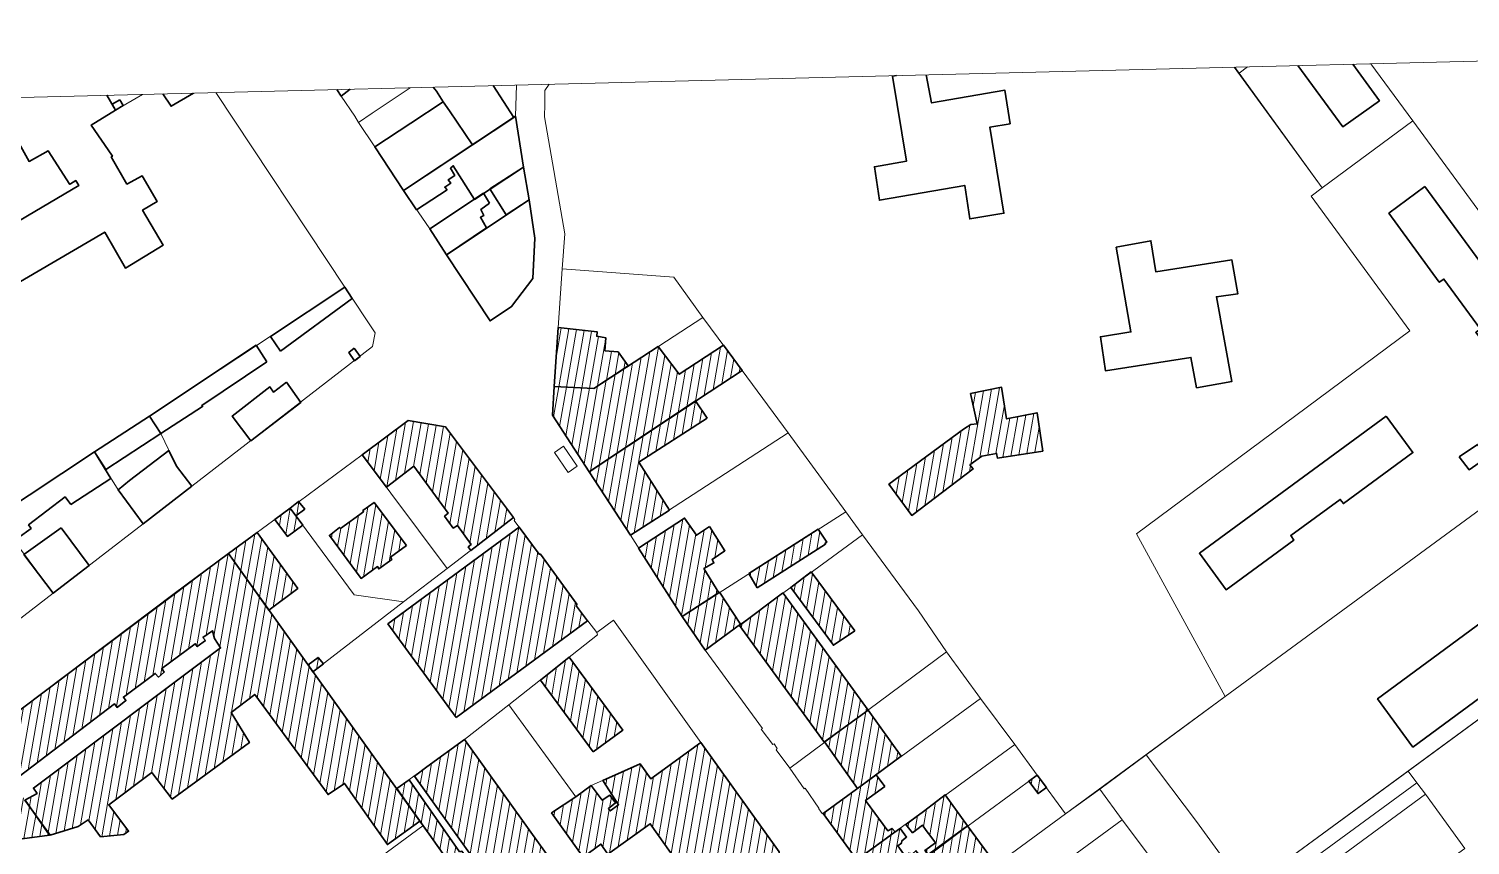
# Model space of a CAD drawing. Extents: x 1215 to 2028, y -6 to 499.
# Drawn here: x 1444.6 to 1744.8, y 328.6 to 498.6 of the extents above; entities that cross this region are included whole.
import ezdxf

# ---------------------------------------------------------------- set-up
doc = ezdxf.new("R2010")
doc.units = 0
doc.layers.add('Ar1-Site', color=6, linetype='CONTINUOUS', lineweight=18)
doc.layers.add('Ar2-Coupe-Gras', color=7, linetype='CONTINUOUS', lineweight=35)
pattern_1 = [(260.1565, (1590.8917, 222.358), (1.56413, -0.2713945), [])]

msp = doc.modelspace()

# ---------------------------------------------------------------- hatches: boundary and pattern name
at = {"layer": 'Ar1-Site'}
h = msp.add_hatch(dxfattribs=at)
h.set_pattern_fill('ANSI31', color=256, scale=0.5, style=0)
h.set_pattern_definition(pattern_1)
h.paths.add_polyline_path([(1564.593, 431.534), (1564.774, 434.287), (1562.892, 434.615), (1562.995, 435.492), (1554.853, 436.413), (1554.034, 424.151), (1562.289, 423.732), (1569.418, 428.407), (1567.346, 431.353)])
h = msp.add_hatch(dxfattribs=at)
h.set_pattern_fill('ANSI31', color=256, scale=0.5, style=0)
h.set_pattern_definition(pattern_1)
h.paths.add_polyline_path([(1586.292, 422.957), (1561.348, 406.346), (1553.684, 418.146), (1554.034, 424.151), (1562.289, 423.732), (1575.688, 432.436), (1580.079, 426.674), (1589.295, 432.775), (1593.174, 427.5)])
h = msp.add_hatch(dxfattribs=at)
h.set_pattern_fill('ANSI31', color=256, scale=0.5, style=0)
h.set_pattern_definition(pattern_1)
h.paths.add_polyline_path([(1640.761, 422.69), (1647.225, 423.976), (1648.263, 417.381), (1654.602, 418.663), (1655.8, 410.699), (1646.343, 409.214), (1646.194, 410.21), (1643.085, 409.632), (1640.632, 407.822), (1641.278, 406.964), (1628.528, 397.278), (1623.745, 403.779), (1639.322, 415.285), (1640.798, 416.196), (1642.168, 416.355)])
h = msp.add_hatch(dxfattribs=at)
h.set_pattern_fill('ANSI31', color=256, scale=0.5, style=0)
h.set_pattern_definition(pattern_1)
h.paths.add_polyline_path([(1585.926, 417.576), (1583.464, 421.137), (1561.348, 406.346), (1569.921, 393.194), (1578.035, 398.392), (1571.666, 408.352)])
h = msp.add_hatch(dxfattribs=at)
h.set_pattern_fill('ANSI31', color=256, scale=0.5, style=0)
h.set_pattern_definition(pattern_1)
h.paths.add_polyline_path([(1524.843, 407.559), (1519.082, 403.169), (1514.042, 409.913), (1523.608, 417.022), (1531.385, 415.717), (1545.597, 396.834), (1536.648, 389.991), (1536.13, 390.727), (1536.742, 391.242), (1533.896, 395.169), (1533.035, 394.648), (1531.225, 397.101), (1531.958, 397.744)])
h = msp.add_hatch(dxfattribs=at)
h.set_pattern_fill('ANSI31', color=256, scale=0.5, style=0)
h.set_pattern_definition(pattern_1)
h.paths.add_polyline_path([(1500.244, 397.203), (1502.082, 398.623), (1500.793, 400.214), (1499.08, 398.798)])
h = msp.add_hatch(dxfattribs=at)
h.set_pattern_fill('ANSI31', color=256, scale=0.5, style=0)
h.set_pattern_definition(pattern_1)
h.paths.add_polyline_path([(1523.257, 391.031), (1519.945, 388.575), (1520.207, 388.082), (1517.508, 386.141), (1517.246, 386.634), (1513.809, 384.175), (1507.215, 393.13), (1509.297, 394.805), (1509.553, 394.562), (1514.338, 398.054), (1514.207, 398.3), (1516.538, 399.982)])
h = msp.add_hatch(dxfattribs=at)
h.set_pattern_fill('ANSI31', color=256, scale=0.5, style=0)
h.set_pattern_definition(pattern_1)
h.paths.add_polyline_path([(1501.667, 395.24), (1498.477, 392.912), (1495.89, 396.47), (1499.08, 398.798)])
h = msp.add_hatch(dxfattribs=at)
h.set_pattern_fill('ANSI31', color=256, scale=0.5, style=0)
h.set_pattern_definition(pattern_1)
h.paths.add_polyline_path([(1586.365, 394.978), (1589.613, 389.937), (1586.911, 388.121), (1587.304, 387.381), (1585.209, 386.205), (1588.333, 381.161), (1580.712, 376.224), (1571.612, 390.488), (1581.2, 396.723), (1583.662, 393.161)])
h = msp.add_hatch(dxfattribs=at)
h.set_pattern_fill('ANSI31', color=256, scale=0.5, style=0)
h.set_pattern_definition(pattern_1)
h.paths.add_polyline_path([(1494.612, 377.576), (1500.62, 382.098), (1492.21, 393.755), (1486.199, 389.358)])
h = msp.add_hatch(dxfattribs=at)
h.set_pattern_fill('ANSI31', color=256, scale=0.5, style=0)
h.set_pattern_definition(pattern_1)
h.paths.add_polyline_path([(1533.644, 355.19), (1560.997, 375.358), (1558.672, 378.423), (1558.787, 378.801), (1551.157, 389.228), (1550.908, 389.222), (1546.77, 394.865), (1519.417, 374.697)])
h = msp.add_hatch(dxfattribs=at)
h.set_pattern_fill('ANSI31', color=256, scale=0.5, style=0)
h.set_pattern_definition(pattern_1)
h.paths.add_polyline_path([(1596.301, 382.234), (1594.603, 385.19), (1608.988, 394.417), (1610.804, 391.714), (1610.436, 391.455), (1610.564, 391.334)])
h = msp.add_hatch(dxfattribs=at)
h.set_pattern_fill('ANSI31', color=256, scale=0.5, style=0)
h.set_pattern_definition(pattern_1)
h.paths.add_polyline_path([(1486.774, 356.27), (1491.677, 360.015), (1506.937, 339.16), (1510.376, 341.494), (1519.314, 328.726), (1526.061, 333.641), (1486.199, 389.358), (1474.916, 380.957), (1429.67, 346.977), (1429.124, 343.84), (1440.142, 327.751), (1443.21, 329.951), (1448.937, 330.719), (1443.885, 337.963), (1443.239, 338.821), (1442.259, 338.047), (1441.348, 339.523), (1440.243, 338.746), (1439.856, 339.236), (1440.827, 340.385), (1441.685, 341.031), (1440.908, 342.136), (1442.506, 343.175), (1442.637, 342.928), (1462.496, 358.038), (1463.014, 357.302), (1464.853, 358.721), (1464.335, 359.458), (1470.958, 364.37), (1471.601, 363.636), (1472.824, 364.666), (1472.306, 365.403), (1479.297, 370.574), (1479.687, 369.959), (1481.404, 371.251), (1480.889, 371.862), (1482.852, 373.285), (1483.267, 371.672), (1484.565, 369.706), (1445.571, 340.503), (1446.348, 339.398), (1443.76, 337.96), (1449.062, 330.722), (1454.889, 332.491), (1456.977, 333.917), (1459.564, 330.359), (1464.423, 330.855), (1465.406, 331.504), (1461.272, 337.022), (1470.223, 343.741), (1474.482, 338.226), (1490.553, 349.994)])
h.paths.add_polyline_path([(1506.009, 366.368), (1504.851, 367.713), (1502.766, 366.162), (1503.802, 364.689)], flags=17)
h = msp.add_hatch(dxfattribs=at)
h.set_pattern_fill('ANSI31', color=256, scale=0.5, style=0)
h.set_pattern_definition(pattern_1)
h.paths.add_polyline_path([(1616.636, 373.248), (1607.586, 385.513), (1603.295, 382.284), (1612.214, 370.264)])
h = msp.add_hatch(dxfattribs=at)
h.set_pattern_fill('ANSI31', color=256, scale=0.5, style=0)
h.set_pattern_definition(pattern_1)
h.paths.add_polyline_path([(1592.867, 374.654), (1588.455, 381.289), (1580.712, 376.224), (1585.508, 369.224)])
h = msp.add_hatch(dxfattribs=at)
h.set_pattern_fill('ANSI31', color=256, scale=0.5, style=0)
h.set_pattern_definition(pattern_1)
h.paths.add_polyline_path([(1619.422, 356.704), (1601.7, 381.12), (1601.575, 381.117), (1592.624, 374.398), (1610.346, 349.982), (1610.343, 350.107)])
h = msp.add_hatch(dxfattribs=at)
h.set_pattern_fill('ANSI31', color=256, scale=0.5, style=0)
h.set_pattern_definition(pattern_1)
h.paths.add_polyline_path([(1562.178, 348.032), (1551.187, 362.997), (1557.189, 367.769), (1568.31, 352.556)])
h = msp.add_hatch(dxfattribs=at)
h.set_pattern_fill('ANSI31', color=256, scale=0.5, style=0)
h.set_pattern_definition(pattern_1)
h.paths.add_polyline_path([(1619.422, 356.704), (1626.281, 347.131), (1617.205, 340.409), (1610.343, 350.107)])
h = msp.add_hatch(dxfattribs=at)
h.set_pattern_fill('ANSI31', color=256, scale=0.5, style=0)
h.set_pattern_definition(pattern_1)
h.paths.add_polyline_path([(1524.954, 342.982), (1559.512, 294.627), (1570.064, 302.26), (1548.841, 331.835), (1535.382, 350.611), (1527.529, 344.919)])
h = msp.add_hatch(dxfattribs=at)
h.set_pattern_fill('ANSI31', color=256, scale=0.5, style=0)
h.set_pattern_definition(pattern_1)
h.paths.add_polyline_path([(1560.101, 326.12), (1553.5, 335.324), (1558.538, 338.697), (1561.728, 341.025), (1564.052, 337.96), (1565.65, 338.999), (1566.814, 337.405), (1565.344, 336.244), (1565.731, 335.754), (1567.448, 337.046), (1564.199, 342.086), (1571.983, 345.528), (1574.183, 342.46), (1584.614, 349.965), (1600.919, 327.262), (1600.616, 324.382), (1574.973, 305.755), (1571.74, 310.171), (1584.012, 318.971), (1574.042, 333.088), (1565.206, 326.747), (1563.78, 328.835)])
h = msp.add_hatch(dxfattribs=at)
h.set_pattern_fill('ANSI31', color=256, scale=0.5, style=0)
h.set_pattern_definition(pattern_1)
h.paths.add_polyline_path([(1622.941, 340.802), (1621.131, 343.255), (1610.089, 335.235), (1617.076, 325.541), (1625.05, 331.361), (1624.407, 332.095), (1623.546, 331.574), (1618.89, 337.953)])
h = msp.add_hatch(dxfattribs=at)
h.set_pattern_fill('ANSI31', color=256, scale=0.5, style=0)
h.set_pattern_definition(pattern_1)
h.paths.add_polyline_path([(1654.609, 343.215), (1656.547, 340.641), (1654.83, 339.349), (1652.892, 341.924)])
h = msp.add_hatch(dxfattribs=at)
h.set_pattern_fill('ANSI31', color=256, scale=0.5, style=0)
h.set_pattern_definition(pattern_1)
h.paths.add_polyline_path([(1534.341, 327.226), (1523.849, 342.204), (1521.271, 340.391), (1533.183, 323.575), (1555.832, 291.912), (1558.531, 293.853), (1534.837, 327.364)])
h.paths.add_polyline_path([(1532.997, 310.954), (1531.399, 309.915), (1533.337, 307.34), (1527.816, 303.33), (1524.842, 307.378), (1531.958, 312.552)], flags=17)
h = msp.add_hatch(dxfattribs=at)
h.set_pattern_fill('ANSI31', color=256, scale=0.5, style=0)
h.set_pattern_definition(pattern_1)
h.paths.add_polyline_path([(1632.699, 330.178), (1631.539, 331.648), (1630.761, 332.753), (1628.677, 331.202), (1627.26, 332.915), (1630.94, 335.63), (1635.475, 339.116), (1640.134, 332.612), (1632.041, 326.539), (1631.267, 327.519), (1633.476, 329.073)])
h = msp.add_hatch(dxfattribs=at)
h.set_pattern_fill('ANSI31', color=256, scale=0.5, style=0)
h.set_pattern_definition(pattern_1)
h.paths.add_polyline_path([(1617.076, 325.541), (1623.945, 330.584), (1624.067, 330.712), (1626.155, 332.138), (1626.158, 332.014), (1627.45, 330.297), (1626.47, 329.523), (1626.358, 329.021), (1625.621, 328.503), (1627.175, 326.293), (1627.909, 326.936), (1628.661, 326.83), (1629.394, 327.472), (1630.04, 326.614), (1630.689, 325.631), (1630.567, 325.503), (1628.726, 324.208), (1621.735, 319.037)])
h = msp.add_hatch(dxfattribs=at)
h.set_pattern_fill('ANSI31', color=256, scale=0.5, style=0)
h.set_pattern_definition(pattern_1)
h.paths.add_polyline_path([(1635.417, 326.373), (1639.945, 320.116), (1646.081, 324.516), (1640.134, 332.612), (1632.159, 326.792), (1633.451, 325.075)])

# ---------------------------------------------------------------- linework, layer by layer
at = {"layer": 'Ar1-Site', "flags": 128}
for points in [[(1214.783, 478.651), (2015.984, 498.623), (2028.07, 13.758), (1226.87, -6.214)], [(1528.108, 456.982), (1522.663, 464.965), (1546.011, 480.412), (1547.649, 469.835)], [(1675.342, 393.448), (1732.248, 435.714), (1711.687, 463.806), (1714.018, 465.488), (1732.907, 479.45), (1777.519, 418.605), (1774.885, 419.039), (1693.8, 359.557)], [(1531.616, 451.573), (1528.108, 456.982), (1547.649, 469.835), (1548.819, 462.994)], [(1540.703, 437.809), (1531.616, 451.573), (1548.819, 462.994), (1550.017, 455.03), (1549.601, 446.65), (1545.125, 440.792)], [(1554.034, 424.151), (1555.672, 448.675), (1578.95, 446.882), (1585.029, 438.539), (1562.289, 423.732)], [(1510.424, 444.799), (1516.781, 435.339), (1516.228, 432.452), (1478.604, 403.409), (1475.377, 407.575), (1472.085, 414.364), (1469.748, 417.928)], [(1561.348, 406.346), (1553.684, 418.146), (1554.034, 424.151), (1562.289, 423.732), (1585.029, 438.539), (1593.174, 427.5)], [(1569.921, 393.194), (1561.348, 406.346), (1593.174, 427.5), (1602.742, 414.498)], [(1478.604, 403.409), (1468.432, 395.535), (1463.258, 402.652), (1458.315, 410.523), (1469.748, 417.928), (1472.085, 414.364), (1475.377, 407.575)], [(1687.827, 333.551), (1677.364, 347.405), (1693.8, 359.557), (1774.885, 419.039), (1777.519, 418.605), (1795.884, 393.455), (1795.453, 390.696), (1698.175, 319.319)], [(1531.385, 415.717), (1545.597, 396.834), (1531.745, 386.246), (1514.042, 409.913), (1523.608, 417.022)], [(1580.712, 376.224), (1569.921, 393.194), (1602.742, 414.498), (1614.768, 398.059)], [(1555.968, 411.708), (1558.821, 407.532), (1556.979, 406.237), (1554.127, 410.413)], [(1468.432, 395.535), (1449.681, 381.078), (1437.791, 397.02), (1458.315, 410.523), (1463.258, 402.652)], [(1499.08, 398.798), (1514.042, 409.913), (1531.745, 386.246), (1522.675, 379.275), (1512.395, 380.767)], [(1449.681, 381.078), (1439.019, 372.817), (1426.977, 389.88), (1437.791, 397.02)], [(1486.199, 389.358), (1499.08, 398.798), (1512.395, 380.767), (1522.675, 379.275), (1503.802, 364.689)], [(1545.597, 396.834), (1545.856, 396.466), (1545.737, 396.213), (1550.908, 389.222), (1551.157, 389.228), (1558.787, 378.801), (1558.672, 378.423), (1562.931, 372.908), (1563.069, 372.412), (1544.57, 357.836), (1535.382, 350.611), (1521.271, 340.391), (1503.802, 364.689), (1522.675, 379.275), (1531.745, 386.246)], [(1585.508, 369.224), (1580.712, 376.224), (1614.768, 398.059), (1618.26, 393.274)], [(1603.108, 344.68), (1600.265, 348.481), (1600.509, 348.737), (1599.859, 349.72), (1599.613, 349.589), (1597.16, 352.776), (1597.407, 352.907), (1585.508, 369.224), (1618.26, 393.274), (1629.897, 377.451), (1635.733, 368.852)], [(1466.72, 288.816), (1428.993, 344.087), (1429.67, 346.977), (1474.551, 380.573), (1486.199, 389.358), (1503.802, 364.689), (1521.271, 340.391), (1526.71, 332.657), (1504.632, 316.368)], [(1562.931, 372.908), (1566.365, 375.492), (1584.614, 349.965), (1574.183, 342.46), (1571.983, 345.528), (1561.728, 341.025), (1558.538, 338.697), (1544.57, 357.836), (1563.069, 372.412)], [(1610.089, 335.235), (1609.839, 335.229), (1609.19, 336.212), (1609.187, 336.337), (1606.335, 340.513), (1606.088, 340.382), (1603.108, 344.68), (1635.733, 368.852), (1642.844, 359.161)], [(1584.614, 349.965), (1600.919, 327.262), (1600.616, 324.382), (1555.832, 291.912), (1537.97, 316.949), (1533.183, 323.575), (1526.71, 332.657), (1521.271, 340.391), (1535.382, 350.611), (1544.57, 357.836), (1558.538, 338.697), (1561.728, 341.025), (1571.983, 345.528), (1574.183, 342.46)], [(1617.076, 325.541), (1610.089, 335.235), (1642.844, 359.161), (1649.953, 349.595)], [(1621.735, 319.037), (1617.076, 325.541), (1649.953, 349.595), (1654.609, 343.215)], [(1627.558, 310.938), (1621.735, 319.037), (1654.609, 343.215), (1660.557, 335.119)], [(1698.175, 319.319), (1731.911, 344.018), (1733.721, 341.565), (1711.883, 325.656), (1699.985, 316.865)], [(1632.217, 304.434), (1627.558, 310.938), (1660.557, 335.119), (1667.673, 340.293), (1672.329, 333.914)], [(1735.528, 339.237), (1713.693, 323.203), (1711.883, 325.656), (1733.721, 341.565)], [(1743.679, 327.948), (1721.841, 312.039), (1713.693, 323.203), (1735.528, 339.237)], [(1634.027, 301.98), (1632.217, 304.434), (1672.329, 333.914), (1678.015, 326.311), (1678.274, 325.943), (1658.158, 311.076), (1654.273, 316.6), (1641.998, 307.925), (1642.126, 307.803)], [(1472.946, 279.603), (1466.72, 288.816), (1504.632, 316.368), (1526.71, 332.657), (1533.183, 323.575)]]:
    msp.add_lwpolyline(points, close=True, dxfattribs=at)
for points in [[(1695.681, 490.639), (1714.018, 465.488), (1711.687, 463.806), (1732.248, 435.714), (1675.342, 393.448), (1693.8, 359.557), (1660.557, 335.119), (1654.609, 343.215), (1649.953, 349.595), (1642.844, 359.161), (1635.733, 368.852), (1629.897, 377.451), (1618.26, 393.274), (1614.768, 398.059), (1602.742, 414.498), (1593.174, 427.5), (1585.029, 438.539), (1578.95, 446.882), (1555.672, 448.675), (1556.24, 455.934), (1552.01, 480.312), (1552.069, 482.937), (1552.123, 485.811), (1552.99, 487.082)], [(1698.454, 490.708), (1696.683, 489.414), (1695.784, 490.641)], [(1724.135, 491.348), (1732.907, 479.45), (1714.018, 465.488), (1696.683, 489.414), (1698.454, 490.708)], [(1524.044, 486.36), (1516.141, 481.042), (1513.317, 479.098), (1512.534, 480.452), (1509.681, 484.628), (1511.537, 486.048)], [(1541.314, 486.791), (1545.643, 480.153), (1522.663, 464.965), (1516.69, 474.06), (1513.317, 479.098), (1516.141, 481.042), (1524.044, 486.36)], [(1546.224, 486.913), (1546.011, 480.412), (1545.643, 480.153), (1541.314, 486.791)], [(1483.596, 485.352), (1510.424, 444.799), (1469.748, 417.928), (1458.315, 410.523), (1437.791, 397.02), (1426.977, 389.88), (1423.044, 387.284), (1407.807, 377.161), (1366.641, 445.087), (1383.142, 454.617), (1392.377, 459.969), (1401.491, 465.193), (1410.972, 470.675), (1404.308, 483.376)], [(1468.285, 484.97), (1462.662, 481.707), (1460.901, 484.786)], [(1460.901, 484.786), (1462.662, 481.707), (1468.285, 484.97)], [(1511.537, 486.048), (1509.681, 484.628), (1508.789, 485.98)], [(1743.679, 327.948), (1735.528, 339.237), (1733.721, 341.565), (1731.911, 344.018), (1795.453, 390.696)], [(1678.015, 326.311), (1672.329, 333.914), (1667.673, 340.293), (1677.364, 347.405), (1687.827, 333.551), (1698.175, 319.319)]]:
    msp.add_lwpolyline(points, dxfattribs=at)
at = {"layer": 'Ar2-Coupe-Gras', "flags": 128}
for points in [[(1720.401, 491.255), (1725.932, 483.648), (1718.323, 478.212), (1708.92, 490.969)], [(1541.314, 486.791), (1545.643, 480.153), (1537.042, 474.443), (1532.242, 481.568), (1530.947, 483.409), (1529.518, 485.622), (1528.816, 486.479)], [(1631.508, 489.039), (1632.632, 483.196), (1647.931, 485.826), (1648.979, 478.857), (1644.751, 478.127), (1647.695, 460.213), (1640.605, 459.037), (1639.557, 466.006), (1621.77, 462.939), (1620.722, 469.908), (1627.438, 471.075), (1624.5, 488.739), (1625.355, 488.886)], [(1460.901, 484.786), (1462.662, 481.707), (1457.618, 478.584), (1461.896, 472.32), (1462.027, 472.073), (1461.781, 471.942), (1465.045, 466.277), (1468.25, 467.981), (1471.38, 462.688), (1468.303, 460.862), (1472.606, 453.6), (1464.731, 448.782), (1460.422, 456.294), (1433.459, 440.507)], [(1478.927, 485.236), (1474.259, 482.496), (1472.546, 485.076)], [(1511.538, 486.048), (1509.681, 484.628), (1508.767, 485.979)], [(1433.27, 453.119), (1455.058, 466.028), (1454.409, 467.011), (1453.301, 466.359), (1453.179, 466.231), (1448.632, 473.238), (1444.691, 471.016), (1442.6, 474.712)], [(1442.637, 342.928), (1462.496, 358.038), (1463.014, 357.302), (1464.853, 358.721), (1464.335, 359.458), (1470.958, 364.37), (1471.601, 363.636), (1472.824, 364.666), (1472.306, 365.403), (1479.297, 370.574), (1479.687, 369.959), (1481.404, 371.251), (1480.889, 371.862), (1482.852, 373.285), (1483.267, 371.672), (1484.565, 369.706), (1445.571, 340.503), (1446.348, 339.398), (1443.76, 337.96), (1449.062, 330.722), (1454.889, 332.491), (1456.977, 333.917), (1459.564, 330.359), (1464.423, 330.855), (1465.406, 331.504), (1461.272, 337.022), (1470.223, 343.741), (1474.482, 338.226), (1490.553, 349.994), (1486.774, 356.27), (1491.677, 360.015), (1506.937, 339.16), (1510.376, 341.494), (1519.314, 328.726), (1526.061, 333.641), (1486.199, 389.358), (1474.916, 380.957), (1429.67, 346.977)], [(1443.21, 329.951), (1448.937, 330.719), (1443.885, 337.963)]]:
    msp.add_lwpolyline(points, dxfattribs=at)
for points in [[(1463.607, 483.854), (1462.006, 482.94), (1462.662, 481.707), (1464.263, 482.622)], [(1524.187, 478.994), (1530.947, 483.409), (1532.242, 481.568), (1537.042, 474.443), (1522.663, 464.965), (1516.69, 474.06)], [(1531.779, 465.068), (1525.387, 460.911), (1522.663, 464.965), (1546.011, 480.412), (1547.649, 469.835), (1537.45, 463.086), (1533.028, 470.095), (1532.416, 469.581), (1533.327, 468.104), (1531.976, 467.196), (1532.494, 466.46), (1531.264, 465.68)], [(1540.642, 465.289), (1544.025, 459.877), (1548.819, 462.994), (1547.649, 469.835)], [(1735.371, 465.771), (1764.206, 426.517), (1756.597, 421.081), (1745.996, 435.432), (1746.979, 436.081), (1739.349, 446.508), (1738.366, 445.859), (1727.89, 460.213)], [(1540.592, 462.29), (1539.291, 464.381), (1528.108, 456.982), (1531.616, 451.573), (1539.971, 457.153), (1538.666, 459.369), (1539.406, 459.762), (1538.751, 460.994)], [(1531.616, 451.573), (1540.703, 437.809), (1545.125, 440.792), (1549.601, 446.65), (1550.017, 455.03), (1548.819, 462.994)], [(1671.105, 453.176), (1678.317, 454.48), (1679.353, 448.011), (1695.154, 450.528), (1696.455, 443.44), (1691.974, 442.829), (1695.162, 425.171), (1687.825, 423.864), (1686.667, 430.205), (1668.875, 427.388), (1667.823, 434.482), (1674.168, 435.515)], [(1497.016, 431.474), (1494.941, 434.545), (1510.424, 444.799), (1511.981, 442.464)], [(1564.593, 431.534), (1564.774, 434.287), (1562.892, 434.615), (1562.995, 435.492), (1554.853, 436.413), (1554.034, 424.151), (1562.289, 423.732), (1569.418, 428.407), (1567.346, 431.353)], [(1494.198, 429.28), (1491.988, 432.722), (1469.748, 417.928), (1472.085, 414.364), (1480.814, 419.953), (1480.683, 420.199)], [(1586.292, 422.957), (1561.348, 406.346), (1553.684, 418.146), (1554.034, 424.151), (1562.289, 423.732), (1575.688, 432.436), (1580.079, 426.674), (1589.295, 432.775), (1593.174, 427.5)], [(1512.365, 432.106), (1513.657, 430.39), (1512.43, 429.485), (1511.263, 431.204)], [(1498.301, 425.01), (1501.278, 420.837), (1490.86, 412.833), (1486.984, 417.983), (1494.828, 424.049), (1495.605, 422.944)], [(1640.761, 422.69), (1647.225, 423.976), (1648.263, 417.381), (1654.602, 418.663), (1655.8, 410.699), (1646.343, 409.214), (1646.194, 410.21), (1643.085, 409.632), (1640.632, 407.822), (1641.278, 406.964), (1628.528, 397.278), (1623.745, 403.779), (1639.322, 415.285), (1640.798, 416.196), (1642.168, 416.355)], [(1585.926, 417.576), (1583.464, 421.137), (1561.348, 406.346), (1569.921, 393.194), (1578.035, 398.392), (1571.666, 408.352)], [(1460.656, 406.834), (1472.085, 414.364), (1469.748, 417.928), (1458.315, 410.523)], [(1727.319, 417.978), (1732.88, 410.372), (1718.405, 399.768), (1717.759, 400.626), (1707.453, 393.124), (1708.102, 392.141), (1693.995, 381.796), (1688.434, 389.402)], [(1524.843, 407.559), (1519.082, 403.169), (1514.042, 409.913), (1523.608, 417.022), (1531.385, 415.717), (1545.597, 396.834), (1536.648, 389.991), (1536.13, 390.727), (1536.742, 391.242), (1533.896, 395.169), (1533.035, 394.648), (1531.225, 397.101), (1531.958, 397.744)], [(1742.521, 409.488), (1746.328, 412.081), (1748.269, 409.381), (1744.586, 406.791)], [(1453.343, 399.531), (1461.701, 404.986), (1458.315, 410.523), (1437.791, 397.02), (1441.411, 392.114), (1442.269, 392.76), (1442.397, 392.638), (1445.097, 394.579), (1444.579, 395.316), (1452.179, 401.126)], [(1465.583, 404.583), (1473.798, 410.784), (1475.377, 407.575), (1478.604, 403.409), (1468.432, 395.535), (1463.258, 402.652)], [(1500.244, 397.203), (1502.082, 398.623), (1500.793, 400.214), (1499.08, 398.798)], [(1523.257, 391.031), (1519.945, 388.575), (1520.207, 388.082), (1517.508, 386.141), (1517.246, 386.634), (1513.809, 384.175), (1507.215, 393.13), (1509.297, 394.805), (1509.553, 394.562), (1514.338, 398.054), (1514.207, 398.3), (1516.538, 399.982)], [(1501.667, 395.24), (1498.477, 392.912), (1495.89, 396.47), (1499.08, 398.798)], [(1586.365, 394.978), (1589.613, 389.937), (1586.911, 388.121), (1587.304, 387.381), (1585.209, 386.205), (1588.333, 381.161), (1580.712, 376.224), (1571.612, 390.488), (1581.2, 396.723), (1583.662, 393.161)], [(1451.339, 394.735), (1443.608, 389.171), (1449.681, 381.078), (1457.156, 386.885)], [(1494.612, 377.576), (1500.62, 382.098), (1492.21, 393.755), (1486.199, 389.358)], [(1533.644, 355.19), (1560.997, 375.358), (1558.672, 378.423), (1558.787, 378.801), (1551.157, 389.228), (1550.908, 389.222), (1546.77, 394.865), (1519.417, 374.697)], [(1596.301, 382.234), (1594.603, 385.19), (1608.988, 394.417), (1610.804, 391.714), (1610.436, 391.455), (1610.564, 391.334)], [(1616.636, 373.248), (1607.586, 385.513), (1603.295, 382.284), (1612.214, 370.264)], [(1592.867, 374.654), (1588.455, 381.289), (1580.712, 376.224), (1585.508, 369.224)], [(1757.677, 382.759), (1765.048, 372.7), (1732.91, 349.04), (1725.539, 359.099)], [(1619.422, 356.704), (1601.7, 381.12), (1601.575, 381.117), (1592.624, 374.398), (1610.346, 349.982), (1610.343, 350.107)], [(1506.009, 366.368), (1504.851, 367.713), (1502.766, 366.162), (1503.802, 364.689)], [(1562.178, 348.032), (1551.187, 362.997), (1557.189, 367.769), (1568.31, 352.556)], [(1619.422, 356.704), (1626.281, 347.131), (1617.205, 340.409), (1610.343, 350.107)], [(1524.954, 342.982), (1559.512, 294.627), (1570.064, 302.26), (1548.841, 331.835), (1535.382, 350.611), (1527.529, 344.919)], [(1560.101, 326.12), (1553.5, 335.324), (1558.538, 338.697), (1561.728, 341.025), (1564.052, 337.96), (1565.65, 338.999), (1566.814, 337.405), (1565.344, 336.244), (1565.731, 335.754), (1567.448, 337.046), (1564.199, 342.086), (1571.983, 345.528), (1574.183, 342.46), (1584.614, 349.965), (1600.919, 327.262), (1600.616, 324.382), (1574.973, 305.755), (1571.74, 310.171), (1584.012, 318.971), (1574.042, 333.088), (1565.206, 326.747), (1563.78, 328.835)], [(1622.941, 340.802), (1621.131, 343.255), (1610.089, 335.235), (1617.076, 325.541), (1625.05, 331.361), (1624.407, 332.095), (1623.546, 331.574), (1618.89, 337.953)], [(1654.609, 343.215), (1656.547, 340.641), (1654.83, 339.349), (1652.892, 341.924)], [(1534.341, 327.226), (1523.849, 342.204), (1521.271, 340.391), (1533.183, 323.575), (1555.832, 291.912), (1558.531, 293.853), (1534.837, 327.364)], [(1632.699, 330.178), (1631.539, 331.648), (1630.761, 332.753), (1628.677, 331.202), (1627.26, 332.915), (1630.94, 335.63), (1635.475, 339.116), (1640.134, 332.612), (1632.041, 326.539), (1631.267, 327.519), (1633.476, 329.073)], [(1617.076, 325.541), (1623.945, 330.584), (1624.067, 330.712), (1626.155, 332.138), (1626.158, 332.014), (1627.45, 330.297), (1626.47, 329.523), (1626.358, 329.021), (1625.621, 328.503), (1627.175, 326.293), (1627.909, 326.936), (1628.661, 326.83), (1629.394, 327.472), (1630.04, 326.614), (1630.689, 325.631), (1630.567, 325.503), (1628.726, 324.208), (1621.735, 319.037)], [(1635.417, 326.373), (1639.945, 320.116), (1646.081, 324.516), (1640.134, 332.612), (1632.159, 326.792), (1633.451, 325.075)]]:
    msp.add_lwpolyline(points, close=True, dxfattribs=at)

doc.saveas('drawing.dxf')
